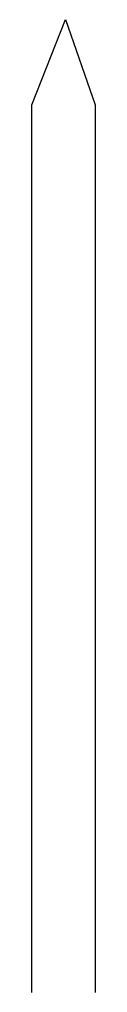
# Model space of a CAD drawing. Header units: millimetres. Extents: x 2502.7 to 2505.7, y 2456.9 to 2502.9.
import ezdxf

# ---------------------------------------------------------------- set-up
doc = ezdxf.new("R2010")
doc.units = ezdxf.units.MM

msp = doc.modelspace()

# ---------------------------------------------------------------- linework, layer by layer
for p, q in [((2502.665, 2498.886), (2504.267, 2502.933)), ((2504.267, 2502.933), (2505.665, 2498.886))]:
    msp.add_line(p, q)
for points in [[(2502.665, 2456.886), (2502.665, 2498.886)], [(2505.665, 2498.886), (2505.665, 2456.886)]]:
    msp.add_lwpolyline(points)

doc.saveas('drawing.dxf')
